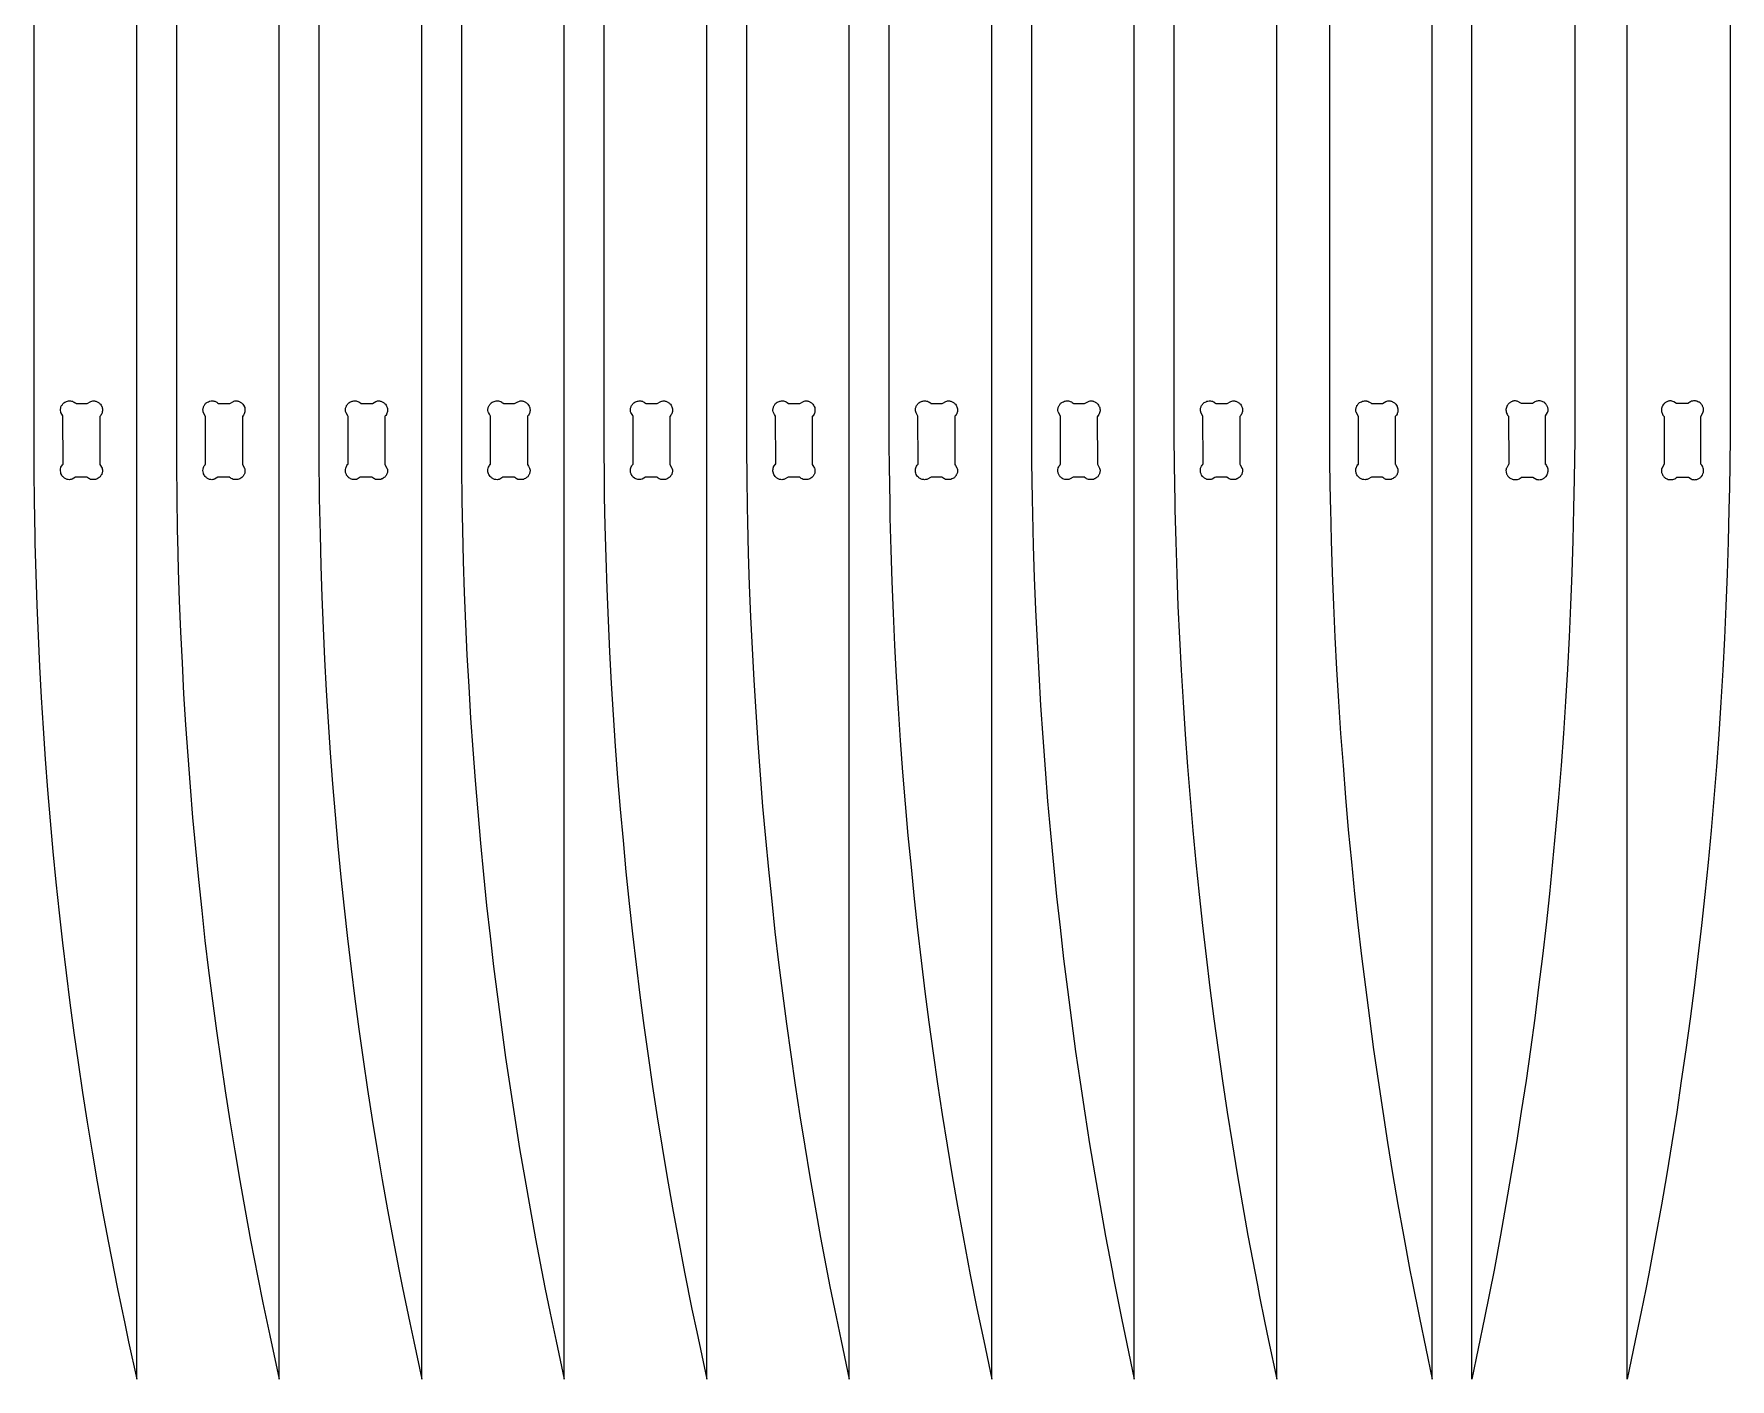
# Model space of a CAD drawing. Extents: x 104.9 to 190.6, y -82.9 to -13.6.
# Drawn here: x 139.01 to 150.54, y -32.49 to -23.35 of the extents above; entities that cross this region are included whole.
import ezdxf

# ---------------------------------------------------------------- set-up
doc = ezdxf.new("R2010")
doc.units = 0
doc.layers.add('SECTIONCUTEDGES', color=18, linetype='CONTINUOUS')

msp = doc.modelspace()

# ---------------------------------------------------------------- linework, layer by layer
at = {"layer": 'SECTIONCUTEDGES'}
for points in [[(146.758, -20.687), (146.758, -26.081), (146.76, -26.278), (146.764, -26.53), (146.765, -26.58), (146.771, -26.799), (146.778, -27.017), (146.786, -27.235), (146.796, -27.453), (146.808, -27.671), (146.821, -27.889), (146.835, -28.107), (146.851, -28.325), (146.869, -28.543), (146.888, -28.76), (146.908, -28.978), (146.93, -29.195), (146.953, -29.407), (146.977, -29.618), (147.003, -29.83), (147.03, -30.041), (147.059, -30.252), (147.089, -30.463), (147.121, -30.674), (147.154, -30.884), (147.189, -31.094), (147.225, -31.304), (147.262, -31.514), (147.326, -31.851), (147.341, -31.928), (147.375, -32.096), (147.402, -32.226), (147.457, -32.489), (147.457, -14.231)], [(147.815, -20.67), (147.815, -26.072), (147.817, -26.269), (147.821, -26.521), (147.822, -26.572), (147.827, -26.79), (147.834, -27.009), (147.843, -27.228), (147.853, -27.446), (147.864, -27.664), (147.877, -27.883), (147.892, -28.101), (147.908, -28.319), (147.925, -28.537), (147.944, -28.755), (147.965, -28.973), (147.987, -29.19), (148.009, -29.402), (148.034, -29.614), (148.06, -29.826), (148.087, -30.037), (148.116, -30.249), (148.146, -30.46), (148.178, -30.671), (148.211, -30.882), (148.245, -31.092), (148.281, -31.302), (148.319, -31.512), (148.363, -31.748), (148.378, -31.825), (148.427, -32.073), (148.514, -32.489), (148.514, -14.204)], [(149.483, -20.67), (149.483, -26.072), (149.483, -26.105), (149.48, -26.37), (149.476, -26.572), (149.47, -26.79), (149.463, -27.009), (149.455, -27.228), (149.445, -27.446), (149.433, -27.664), (149.42, -27.883), (149.406, -28.101), (149.39, -28.319), (149.372, -28.537), (149.353, -28.755), (149.333, -28.973), (149.311, -29.19), (149.288, -29.402), (149.264, -29.614), (149.238, -29.826), (149.211, -30.037), (149.182, -30.249), (149.152, -30.46), (149.12, -30.671), (149.087, -30.882), (149.052, -31.092), (149.016, -31.302), (148.978, -31.512), (148.935, -31.748), (148.87, -32.073), (148.784, -32.489), (148.784, -14.204)], [(150.539, -20.687), (150.539, -26.081), (150.538, -26.278), (150.535, -26.429), (150.532, -26.58), (150.527, -26.799), (150.52, -27.017), (150.511, -27.235), (150.501, -27.453), (150.49, -27.671), (150.477, -27.889), (150.462, -28.107), (150.446, -28.325), (150.429, -28.543), (150.41, -28.76), (150.39, -28.978), (150.368, -29.195), (150.345, -29.407), (150.32, -29.618), (150.295, -29.83), (150.267, -30.041), (150.239, -30.252), (150.208, -30.463), (150.177, -30.674), (150.144, -30.884), (150.109, -31.094), (150.073, -31.304), (150.035, -31.514), (149.986, -31.774), (149.966, -31.877), (149.936, -32.031), (149.895, -32.226), (149.84, -32.489), (149.84, -14.231)], [(144.821, -20.758), (144.821, -26.141), (144.822, -26.287), (144.826, -26.535), (144.828, -26.635), (144.833, -26.852), (144.84, -27.068), (144.849, -27.284), (144.859, -27.5), (144.87, -27.716), (144.883, -27.932), (144.898, -28.148), (144.914, -28.364), (144.931, -28.579), (144.95, -28.795), (144.971, -29.01), (144.992, -29.225), (145.015, -29.435), (145.04, -29.645), (145.065, -29.854), (145.093, -30.064), (145.121, -30.273), (145.152, -30.482), (145.183, -30.69), (145.217, -30.899), (145.251, -31.107), (145.287, -31.315), (145.325, -31.523), (145.374, -31.781), (145.419, -32.009), (145.465, -32.229), (145.52, -32.489), (145.52, -14.4)], [(145.789, -20.73), (145.789, -26.111), (145.791, -26.258), (145.794, -26.508), (145.796, -26.608), (145.802, -26.825), (145.809, -27.042), (145.818, -27.26), (145.828, -27.477), (145.839, -27.694), (145.852, -27.911), (145.867, -28.128), (145.882, -28.344), (145.9, -28.561), (145.919, -28.778), (145.939, -28.994), (145.961, -29.21), (145.984, -29.421), (146.008, -29.632), (146.034, -29.842), (146.061, -30.052), (146.09, -30.262), (146.12, -30.472), (146.152, -30.682), (146.185, -30.891), (146.22, -31.101), (146.256, -31.31), (146.294, -31.518), (146.338, -31.752), (146.347, -31.803), (146.388, -32.007), (146.402, -32.076), (146.438, -32.249), (146.489, -32.489), (146.489, -14.316)], [(143.852, -20.813), (143.852, -26.17), (143.854, -26.364), (143.857, -26.563), (143.859, -26.663), (143.864, -26.878), (143.871, -27.093), (143.88, -27.308), (143.89, -27.523), (143.902, -27.738), (143.915, -27.953), (143.929, -28.168), (143.945, -28.383), (143.962, -28.597), (143.981, -28.812), (144.002, -29.026), (144.024, -29.241), (144.046, -29.449), (144.071, -29.658), (144.097, -29.867), (144.124, -30.075), (144.153, -30.283), (144.183, -30.491), (144.215, -30.699), (144.248, -30.906), (144.282, -31.114), (144.319, -31.321), (144.356, -31.527), (144.42, -31.86), (144.45, -32.012), (144.496, -32.23), (144.551, -32.489), (144.551, -14.485)], [(142.883, -20.895), (142.883, -26.2), (142.884, -26.329), (142.886, -26.492), (142.89, -26.69), (142.896, -26.904), (142.903, -27.119), (142.911, -27.333), (142.921, -27.547), (142.933, -27.761), (142.946, -27.975), (142.96, -28.188), (142.976, -28.402), (142.994, -28.616), (143.013, -28.829), (143.033, -29.042), (143.055, -29.256), (143.078, -29.464), (143.102, -29.671), (143.128, -29.879), (143.155, -30.086), (143.184, -30.293), (143.214, -30.5), (143.246, -30.707), (143.279, -30.914), (143.314, -31.12), (143.35, -31.326), (143.387, -31.532), (143.431, -31.762), (143.482, -32.014), (143.514, -32.167), (143.582, -32.489), (143.582, -14.57)], [(140.946, -20.995), (140.946, -26.264), (140.947, -26.455), (140.948, -26.504), (140.953, -26.749), (140.958, -26.961), (140.965, -27.173), (140.974, -27.385), (140.984, -27.597), (140.995, -27.809), (141.008, -28.021), (141.023, -28.232), (141.039, -28.444), (141.056, -28.655), (141.075, -28.866), (141.095, -29.077), (141.117, -29.288), (141.14, -29.494), (141.165, -29.7), (141.19, -29.905), (141.218, -30.111), (141.246, -30.316), (141.277, -30.521), (141.308, -30.725), (141.341, -30.93), (141.376, -31.134), (141.412, -31.338), (141.45, -31.542), (141.489, -31.745), (141.514, -31.87), (141.563, -32.107), (141.59, -32.234), (141.645, -32.489), (141.645, -14.753)], [(141.914, -20.942), (141.914, -26.23), (141.915, -26.294), (141.918, -26.52), (141.921, -26.717), (141.927, -26.931), (141.934, -27.144), (141.942, -27.357), (141.952, -27.57), (141.964, -27.783), (141.977, -27.996), (141.991, -28.209), (142.007, -28.421), (142.025, -28.634), (142.044, -28.846), (142.064, -29.059), (142.086, -29.271), (142.109, -29.478), (142.133, -29.685), (142.159, -29.891), (142.186, -30.098), (142.215, -30.304), (142.245, -30.51), (142.277, -30.716), (142.31, -30.921), (142.345, -31.126), (142.381, -31.332), (142.419, -31.536), (142.482, -31.866), (142.518, -32.041), (142.558, -32.232), (142.614, -32.489), (142.614, -14.655)], [(139.977, -21.079), (139.977, -26.294), (139.979, -26.484), (139.983, -26.728), (139.984, -26.777), (139.989, -26.988), (139.996, -27.199), (140.005, -27.41), (140.015, -27.62), (140.026, -27.831), (140.039, -28.042), (140.054, -28.252), (140.07, -28.463), (140.087, -28.673), (140.106, -28.883), (140.127, -29.094), (140.149, -29.304), (140.171, -29.508), (140.196, -29.713), (140.222, -29.918), (140.249, -30.122), (140.278, -30.326), (140.308, -30.53), (140.34, -30.734), (140.373, -30.937), (140.407, -31.14), (140.444, -31.343), (140.481, -31.546), (140.53, -31.798), (140.565, -31.972), (140.612, -32.193), (140.676, -32.489), (140.676, -14.837)], [(139.008, -21.143), (139.008, -26.328), (139.01, -26.518), (139.014, -26.76), (139.015, -26.808), (139.021, -27.018), (139.028, -27.228), (139.036, -27.438), (139.046, -27.647), (139.058, -27.857), (139.071, -28.066), (139.085, -28.276), (139.101, -28.485), (139.119, -28.694), (139.137, -28.903), (139.158, -29.112), (139.18, -29.321), (139.203, -29.525), (139.227, -29.728), (139.253, -29.932), (139.28, -30.135), (139.309, -30.338), (139.339, -30.541), (139.371, -30.743), (139.404, -30.946), (139.439, -31.148), (139.475, -31.35), (139.512, -31.551), (139.576, -31.876), (139.625, -32.111), (139.652, -32.236), (139.707, -32.489), (139.707, -14.936)]]:
    msp.add_lwpolyline(points, dxfattribs=at)
for points in [[(139.224, -26.371), (139.22, -26.368), (139.216, -26.366), (139.213, -26.363), (139.209, -26.36), (139.206, -26.357), (139.203, -26.354), (139.197, -26.345), (139.192, -26.335), (139.19, -26.326), (139.189, -26.316), (139.189, -26.305), (139.192, -26.292), (139.202, -26.275), (139.207, -26.27), (139.205, -25.943), (139.192, -25.92), (139.19, -25.914), (139.189, -25.907), (139.188, -25.901), (139.189, -25.894), (139.19, -25.89), (139.191, -25.885), (139.192, -25.881), (139.194, -25.877), (139.196, -25.873), (139.199, -25.869), (139.202, -25.865), (139.204, -25.861), (139.208, -25.858), (139.211, -25.855), (139.218, -25.85), (139.224, -25.847), (139.23, -25.844), (139.236, -25.842), (139.243, -25.841), (139.25, -25.841), (139.257, -25.841), (139.264, -25.842), (139.27, -25.843), (139.276, -25.846), (139.282, -25.849), (139.288, -25.853), (139.291, -25.855), (139.295, -25.859), (139.371, -25.858), (139.395, -25.844), (139.401, -25.842), (139.408, -25.841), (139.414, -25.84), (139.421, -25.841), (139.425, -25.842), (139.43, -25.843), (139.434, -25.845), (139.438, -25.846), (139.442, -25.849), (139.446, -25.851), (139.45, -25.854), (139.454, -25.857), (139.457, -25.86), (139.46, -25.863), (139.465, -25.87), (139.468, -25.876), (139.471, -25.882), (139.473, -25.889), (139.474, -25.895), (139.475, -25.902), (139.474, -25.909), (139.473, -25.916), (139.472, -25.922), (139.469, -25.928), (139.466, -25.934), (139.462, -25.94), (139.456, -25.947), (139.457, -26.272), (139.471, -26.297), (139.473, -26.303), (139.474, -26.31), (139.475, -26.316), (139.474, -26.323), (139.473, -26.327), (139.472, -26.332), (139.47, -26.336), (139.469, -26.34), (139.466, -26.344), (139.464, -26.348), (139.461, -26.352), (139.458, -26.356), (139.455, -26.359), (139.452, -26.362), (139.445, -26.367), (139.439, -26.37), (139.433, -26.373), (139.426, -26.375), (139.42, -26.376), (139.413, -26.376), (139.406, -26.376), (139.399, -26.375), (139.393, -26.374), (139.387, -26.371), (139.381, -26.368), (139.375, -26.364), (139.368, -26.358), (139.295, -26.358), (139.291, -26.359), (139.268, -26.373), (139.261, -26.375), (139.255, -26.376), (139.249, -26.377), (139.242, -26.376), (139.237, -26.375), (139.233, -26.374), (139.229, -26.372)], [(140.193, -26.371), (140.189, -26.368), (140.185, -26.366), (140.182, -26.363), (140.178, -26.36), (140.175, -26.357), (140.172, -26.354), (140.167, -26.348), (140.165, -26.344), (140.161, -26.336), (140.16, -26.332), (140.158, -26.323), (140.157, -26.313), (140.158, -26.304), (140.16, -26.294), (140.163, -26.287), (140.166, -26.281), (140.169, -26.277), (140.173, -26.273), (140.175, -26.272), (140.175, -26.27), (140.175, -25.946), (140.162, -25.922), (140.159, -25.916), (140.158, -25.909), (140.157, -25.903), (140.157, -25.899), (140.158, -25.894), (140.159, -25.89), (140.16, -25.885), (140.161, -25.881), (140.163, -25.877), (140.165, -25.873), (140.168, -25.869), (140.17, -25.865), (140.173, -25.861), (140.176, -25.858), (140.18, -25.855), (140.183, -25.852), (140.189, -25.849), (140.195, -25.846), (140.202, -25.843), (140.205, -25.842), (140.212, -25.841), (140.219, -25.841), (140.226, -25.841), (140.232, -25.842), (140.239, -25.843), (140.242, -25.845), (140.248, -25.847), (140.251, -25.849), (140.257, -25.853), (140.263, -25.858), (140.263, -25.859), (140.339, -25.858), (140.364, -25.844), (140.368, -25.843), (140.374, -25.841), (140.381, -25.84), (140.385, -25.841), (140.39, -25.841), (140.394, -25.842), (140.399, -25.843), (140.403, -25.845), (140.407, -25.846), (140.411, -25.849), (140.415, -25.851), (140.419, -25.854), (140.422, -25.857), (140.426, -25.86), (140.429, -25.863), (140.433, -25.87), (140.437, -25.876), (140.438, -25.879), (140.441, -25.885), (140.442, -25.892), (140.443, -25.899), (140.443, -25.902), (140.443, -25.909), (140.442, -25.916), (140.44, -25.922), (140.438, -25.928), (140.435, -25.934), (140.433, -25.937), (140.428, -25.944), (140.427, -25.945), (140.425, -25.946), (140.425, -25.947), (140.425, -26.27), (140.426, -26.273), (140.439, -26.297), (140.442, -26.303), (140.443, -26.308), (140.443, -26.314), (140.443, -26.318), (140.443, -26.323), (140.442, -26.327), (140.441, -26.332), (140.439, -26.336), (140.437, -26.34), (140.435, -26.344), (140.433, -26.348), (140.43, -26.352), (140.427, -26.356), (140.424, -26.359), (140.421, -26.362), (140.414, -26.367), (140.408, -26.37), (140.402, -26.373), (140.395, -26.375), (140.388, -26.376), (140.382, -26.376), (140.375, -26.376), (140.368, -26.375), (140.362, -26.374), (140.355, -26.371), (140.349, -26.368), (140.344, -26.364), (140.34, -26.361), (140.339, -26.359), (140.337, -26.358), (140.262, -26.358), (140.258, -26.36), (140.236, -26.373), (140.23, -26.375), (140.224, -26.376), (140.217, -26.377), (140.211, -26.376), (140.206, -26.375), (140.202, -26.374), (140.197, -26.372)], [(141.16, -26.37), (141.155, -26.367), (141.15, -26.363), (141.146, -26.36), (141.143, -26.356), (141.139, -26.353), (141.137, -26.349), (141.134, -26.345), (141.132, -26.34), (141.13, -26.336), (141.128, -26.332), (141.127, -26.327), (141.126, -26.322), (141.126, -26.317), (141.126, -26.313), (141.126, -26.306), (141.128, -26.299), (141.13, -26.292), (141.132, -26.286), (141.136, -26.28), (141.14, -26.274), (141.143, -26.271), (141.144, -26.27), (141.144, -25.947), (141.143, -25.943), (141.131, -25.922), (141.129, -25.918), (141.127, -25.912), (141.126, -25.905), (141.126, -25.899), (141.126, -25.894), (141.127, -25.89), (141.128, -25.885), (141.13, -25.881), (141.132, -25.877), (141.134, -25.873), (141.136, -25.869), (141.139, -25.865), (141.142, -25.861), (141.145, -25.858), (141.149, -25.855), (141.155, -25.85), (141.161, -25.847), (141.167, -25.844), (141.171, -25.843), (141.177, -25.842), (141.184, -25.841), (141.191, -25.841), (141.198, -25.841), (141.204, -25.842), (141.211, -25.845), (141.217, -25.847), (141.223, -25.851), (141.23, -25.857), (141.23, -25.858), (141.233, -25.859), (141.309, -25.858), (141.333, -25.844), (141.339, -25.842), (141.345, -25.841), (141.352, -25.84), (141.358, -25.841), (141.363, -25.842), (141.367, -25.843), (141.372, -25.845), (141.376, -25.846), (141.38, -25.849), (141.384, -25.851), (141.388, -25.854), (141.391, -25.857), (141.394, -25.86), (141.398, -25.863), (141.402, -25.87), (141.406, -25.876), (141.408, -25.882), (141.409, -25.885), (141.411, -25.892), (141.412, -25.899), (141.412, -25.906), (141.411, -25.912), (141.41, -25.919), (141.408, -25.925), (141.405, -25.931), (141.404, -25.934), (141.4, -25.94), (141.397, -25.943), (141.394, -25.946), (141.394, -26.27), (141.394, -26.272), (141.408, -26.297), (141.41, -26.301), (141.411, -26.308), (141.412, -26.314), (141.412, -26.318), (141.411, -26.323), (141.411, -26.327), (141.409, -26.332), (141.408, -26.336), (141.406, -26.34), (141.404, -26.344), (141.402, -26.348), (141.399, -26.352), (141.396, -26.356), (141.393, -26.359), (141.389, -26.362), (141.383, -26.367), (141.377, -26.37), (141.374, -26.371), (141.367, -26.374), (141.361, -26.375), (141.354, -26.376), (141.347, -26.376), (141.34, -26.376), (141.337, -26.375), (141.33, -26.374), (141.324, -26.371), (141.318, -26.368), (141.313, -26.364), (141.306, -26.358), (141.305, -26.358), (141.233, -26.358), (141.231, -26.359), (141.227, -26.36), (141.205, -26.373), (141.202, -26.374), (141.196, -26.376), (141.19, -26.376), (141.182, -26.376), (141.176, -26.375), (141.173, -26.374), (141.166, -26.372)], [(142.131, -26.371), (142.127, -26.368), (142.123, -26.366), (142.119, -26.363), (142.116, -26.36), (142.112, -26.357), (142.109, -26.354), (142.105, -26.348), (142.101, -26.342), (142.099, -26.337), (142.097, -26.33), (142.095, -26.323), (142.095, -26.316), (142.095, -26.307), (142.097, -26.297), (142.099, -26.291), (142.102, -26.285), (142.105, -26.279), (142.109, -26.274), (142.112, -26.271), (142.113, -26.27), (142.113, -25.947), (142.112, -25.945), (142.105, -25.932), (142.098, -25.92), (142.096, -25.914), (142.095, -25.907), (142.095, -25.901), (142.095, -25.894), (142.096, -25.89), (142.097, -25.885), (142.099, -25.881), (142.101, -25.877), (142.103, -25.873), (142.105, -25.869), (142.108, -25.865), (142.111, -25.861), (142.114, -25.858), (142.117, -25.855), (142.124, -25.85), (142.13, -25.847), (142.136, -25.844), (142.143, -25.842), (142.15, -25.841), (142.156, -25.841), (142.163, -25.841), (142.166, -25.841), (142.173, -25.842), (142.179, -25.845), (142.186, -25.847), (142.188, -25.849), (142.194, -25.853), (142.197, -25.855), (142.199, -25.857), (142.201, -25.859), (142.276, -25.858), (142.285, -25.854), (142.298, -25.846), (142.304, -25.844), (142.31, -25.842), (142.314, -25.841), (142.32, -25.84), (142.327, -25.841), (142.332, -25.842), (142.336, -25.843), (142.34, -25.845), (142.345, -25.846), (142.349, -25.849), (142.353, -25.851), (142.356, -25.854), (142.36, -25.857), (142.363, -25.86), (142.366, -25.863), (142.371, -25.87), (142.374, -25.876), (142.377, -25.882), (142.379, -25.889), (142.38, -25.895), (142.381, -25.899), (142.381, -25.906), (142.38, -25.912), (142.379, -25.919), (142.377, -25.925), (142.374, -25.931), (142.371, -25.937), (142.367, -25.943), (142.364, -25.945), (142.363, -25.947), (142.363, -26.271), (142.363, -26.272), (142.37, -26.285), (142.377, -26.297), (142.378, -26.299), (142.38, -26.305), (142.381, -26.312), (142.381, -26.318), (142.38, -26.323), (142.379, -26.327), (142.378, -26.332), (142.377, -26.336), (142.375, -26.34), (142.373, -26.344), (142.37, -26.348), (142.368, -26.352), (142.365, -26.356), (142.362, -26.359), (142.358, -26.362), (142.352, -26.367), (142.349, -26.368), (142.342, -26.371), (142.336, -26.374), (142.333, -26.375), (142.326, -26.376), (142.323, -26.376), (142.316, -26.376), (142.312, -26.376), (142.306, -26.375), (142.299, -26.374), (142.293, -26.371), (142.29, -26.37), (142.284, -26.366), (142.278, -26.362), (142.276, -26.359), (142.274, -26.358), (142.201, -26.358), (142.199, -26.359), (142.196, -26.36), (142.176, -26.372), (142.17, -26.374), (142.164, -26.376), (142.157, -26.377), (142.148, -26.376), (142.144, -26.375), (142.139, -26.374), (142.135, -26.372)], [(143.101, -26.371), (143.095, -26.368), (143.09, -26.365), (143.083, -26.36), (143.08, -26.356), (143.077, -26.353), (143.074, -26.349), (143.072, -26.345), (143.069, -26.34), (143.068, -26.336), (143.066, -26.332), (143.065, -26.327), (143.064, -26.322), (143.063, -26.317), (143.063, -26.309), (143.064, -26.302), (143.066, -26.296), (143.068, -26.289), (143.072, -26.283), (143.075, -26.277), (143.082, -26.27), (143.082, -25.946), (143.079, -25.94), (143.067, -25.92), (143.065, -25.914), (143.064, -25.907), (143.063, -25.903), (143.063, -25.899), (143.064, -25.894), (143.065, -25.89), (143.066, -25.885), (143.068, -25.881), (143.069, -25.877), (143.071, -25.873), (143.074, -25.869), (143.077, -25.865), (143.079, -25.861), (143.083, -25.858), (143.086, -25.855), (143.093, -25.85), (143.099, -25.847), (143.105, -25.844), (143.112, -25.842), (143.115, -25.842), (143.122, -25.841), (143.129, -25.841), (143.135, -25.841), (143.139, -25.842), (143.145, -25.843), (143.151, -25.846), (143.157, -25.849), (143.16, -25.851), (143.166, -25.856), (143.169, -25.859), (143.17, -25.859), (143.243, -25.859), (143.246, -25.858), (143.27, -25.844), (143.276, -25.842), (143.279, -25.842), (143.285, -25.841), (143.291, -25.841), (143.296, -25.841), (143.3, -25.842), (143.305, -25.843), (143.309, -25.845), (143.313, -25.846), (143.318, -25.849), (143.321, -25.851), (143.325, -25.854), (143.329, -25.857), (143.332, -25.86), (143.335, -25.863), (143.34, -25.87), (143.343, -25.876), (143.346, -25.882), (143.348, -25.889), (143.349, -25.895), (143.349, -25.899), (143.35, -25.906), (143.349, -25.912), (143.348, -25.919), (143.347, -25.922), (143.344, -25.928), (143.341, -25.934), (143.339, -25.937), (143.334, -25.944), (143.333, -25.945), (143.331, -25.947), (143.331, -26.27), (143.332, -26.273), (143.346, -26.297), (143.348, -26.303), (143.349, -26.31), (143.35, -26.312), (143.35, -26.318), (143.349, -26.323), (143.348, -26.327), (143.347, -26.332), (143.345, -26.336), (143.344, -26.34), (143.342, -26.344), (143.339, -26.348), (143.336, -26.352), (143.333, -26.356), (143.33, -26.359), (143.327, -26.362), (143.32, -26.367), (143.314, -26.37), (143.308, -26.373), (143.301, -26.375), (143.295, -26.376), (143.288, -26.376), (143.284, -26.376), (143.278, -26.376), (143.271, -26.375), (143.265, -26.372), (143.259, -26.37), (143.253, -26.366), (143.247, -26.362), (143.245, -26.359), (143.243, -26.358), (143.169, -26.358), (143.166, -26.359), (143.143, -26.373), (143.135, -26.375), (143.129, -26.376), (143.123, -26.376), (143.117, -26.376), (143.113, -26.375), (143.107, -26.373)], [(144.068, -26.371), (144.064, -26.368), (144.06, -26.366), (144.057, -26.363), (144.053, -26.36), (144.05, -26.357), (144.047, -26.354), (144.042, -26.347), (144.039, -26.341), (144.036, -26.335), (144.035, -26.332), (144.033, -26.325), (144.032, -26.318), (144.032, -26.311), (144.033, -26.305), (144.034, -26.298), (144.036, -26.292), (144.037, -26.289), (144.041, -26.283), (144.042, -26.28), (144.05, -26.271), (144.051, -26.27), (144.05, -25.945), (144.044, -25.933), (144.036, -25.92), (144.034, -25.914), (144.032, -25.907), (144.032, -25.903), (144.032, -25.899), (144.033, -25.894), (144.034, -25.89), (144.035, -25.885), (144.036, -25.881), (144.038, -25.877), (144.04, -25.873), (144.043, -25.869), (144.045, -25.865), (144.048, -25.861), (144.051, -25.858), (144.055, -25.855), (144.061, -25.85), (144.067, -25.847), (144.074, -25.844), (144.08, -25.842), (144.084, -25.842), (144.09, -25.841), (144.097, -25.841), (144.104, -25.841), (144.111, -25.842), (144.117, -25.845), (144.123, -25.847), (144.129, -25.851), (144.138, -25.859), (144.213, -25.858), (144.216, -25.858), (144.239, -25.844), (144.245, -25.842), (144.252, -25.841), (144.258, -25.84), (144.265, -25.841), (144.269, -25.842), (144.274, -25.843), (144.278, -25.845), (144.282, -25.846), (144.286, -25.849), (144.29, -25.851), (144.294, -25.854), (144.297, -25.857), (144.301, -25.86), (144.304, -25.863), (144.309, -25.87), (144.31, -25.873), (144.313, -25.879), (144.316, -25.885), (144.317, -25.892), (144.318, -25.899), (144.318, -25.906), (144.318, -25.912), (144.316, -25.919), (144.314, -25.925), (144.312, -25.931), (144.308, -25.937), (144.303, -25.944), (144.302, -25.945), (144.3, -25.947), (144.3, -26.272), (144.304, -26.279), (144.314, -26.297), (144.317, -26.303), (144.318, -26.31), (144.318, -26.316), (144.318, -26.323), (144.317, -26.327), (144.316, -26.332), (144.314, -26.336), (144.312, -26.34), (144.31, -26.344), (144.308, -26.348), (144.305, -26.352), (144.302, -26.356), (144.299, -26.359), (144.296, -26.362), (144.289, -26.367), (144.283, -26.37), (144.277, -26.373), (144.27, -26.375), (144.263, -26.376), (144.26, -26.376), (144.253, -26.376), (144.246, -26.376), (144.24, -26.375), (144.237, -26.374), (144.23, -26.371), (144.224, -26.368), (144.219, -26.364), (144.214, -26.359), (144.212, -26.358), (144.138, -26.358), (144.135, -26.359), (144.111, -26.373), (144.107, -26.374), (144.101, -26.376), (144.099, -26.376), (144.093, -26.377), (144.086, -26.376), (144.081, -26.375), (144.077, -26.374), (144.073, -26.372)], [(145.037, -26.371), (145.033, -26.368), (145.029, -26.366), (145.025, -26.363), (145.022, -26.36), (145.019, -26.357), (145.015, -26.354), (145.011, -26.347), (145.007, -26.34), (145.003, -26.331), (145.002, -26.324), (145.001, -26.315), (145.001, -26.312), (145.002, -26.303), (145.004, -26.295), (145.008, -26.285), (145.012, -26.278), (145.019, -26.27), (145.018, -25.944), (145.006, -25.922), (145.003, -25.916), (145.001, -25.909), (145.001, -25.903), (145.001, -25.899), (145.001, -25.894), (145.002, -25.89), (145.004, -25.885), (145.005, -25.881), (145.007, -25.877), (145.009, -25.873), (145.011, -25.869), (145.014, -25.865), (145.017, -25.861), (145.02, -25.858), (145.024, -25.855), (145.03, -25.85), (145.036, -25.847), (145.042, -25.844), (145.046, -25.843), (145.052, -25.842), (145.059, -25.841), (145.063, -25.841), (145.069, -25.841), (145.076, -25.842), (145.083, -25.843), (145.089, -25.846), (145.092, -25.847), (145.098, -25.851), (145.103, -25.855), (145.106, -25.858), (145.107, -25.859), (145.182, -25.858), (145.188, -25.856), (145.208, -25.844), (145.214, -25.842), (145.22, -25.841), (145.225, -25.84), (145.229, -25.841), (145.233, -25.841), (145.238, -25.842), (145.242, -25.843), (145.247, -25.845), (145.251, -25.846), (145.255, -25.849), (145.259, -25.851), (145.263, -25.854), (145.266, -25.857), (145.269, -25.86), (145.273, -25.863), (145.277, -25.87), (145.281, -25.876), (145.283, -25.882), (145.285, -25.889), (145.287, -25.895), (145.287, -25.902), (145.287, -25.906), (145.286, -25.912), (145.285, -25.919), (145.283, -25.925), (145.282, -25.928), (145.279, -25.934), (145.275, -25.94), (145.272, -25.943), (145.27, -25.945), (145.269, -25.947), (145.269, -26.272), (145.273, -26.279), (145.282, -26.295), (145.285, -26.301), (145.287, -26.308), (145.287, -26.312), (145.287, -26.318), (145.287, -26.323), (145.286, -26.327), (145.284, -26.332), (145.283, -26.336), (145.281, -26.34), (145.279, -26.344), (145.277, -26.348), (145.274, -26.352), (145.271, -26.356), (145.268, -26.359), (145.264, -26.362), (145.261, -26.365), (145.255, -26.368), (145.249, -26.371), (145.242, -26.374), (145.236, -26.375), (145.229, -26.376), (145.222, -26.376), (145.215, -26.376), (145.212, -26.375), (145.205, -26.374), (145.199, -26.371), (145.193, -26.368), (145.188, -26.364), (145.184, -26.361), (145.182, -26.359), (145.18, -26.358), (145.107, -26.358), (145.078, -26.374), (145.074, -26.375), (145.07, -26.376), (145.063, -26.377), (145.059, -26.376), (145.055, -26.376), (145.05, -26.375), (145.046, -26.374), (145.041, -26.372)], [(146.017, -26.374), (146.01, -26.372), (146.004, -26.37), (145.999, -26.367), (145.996, -26.365), (145.99, -26.36), (145.986, -26.356), (145.983, -26.353), (145.98, -26.349), (145.978, -26.345), (145.976, -26.34), (145.974, -26.336), (145.972, -26.332), (145.971, -26.327), (145.97, -26.322), (145.97, -26.317), (145.97, -26.309), (145.97, -26.306), (145.971, -26.299), (145.972, -26.296), (145.975, -26.289), (145.978, -26.283), (145.982, -26.277), (145.985, -26.273), (145.987, -26.272), (145.988, -26.27), (145.987, -25.944), (145.974, -25.92), (145.971, -25.914), (145.97, -25.907), (145.97, -25.901), (145.97, -25.894), (145.971, -25.89), (145.972, -25.885), (145.974, -25.881), (145.976, -25.877), (145.978, -25.873), (145.98, -25.869), (145.983, -25.865), (145.986, -25.861), (145.989, -25.858), (145.992, -25.855), (145.996, -25.852), (146.002, -25.849), (146.008, -25.846), (146.014, -25.843), (146.018, -25.842), (146.025, -25.841), (146.031, -25.841), (146.038, -25.841), (146.042, -25.841), (146.048, -25.842), (146.054, -25.845), (146.061, -25.847), (146.066, -25.851), (146.073, -25.856), (146.075, -25.858), (146.076, -25.859), (146.151, -25.858), (146.177, -25.844), (146.183, -25.842), (146.189, -25.841), (146.195, -25.84), (146.202, -25.841), (146.207, -25.842), (146.211, -25.843), (146.215, -25.845), (146.22, -25.846), (146.224, -25.849), (146.228, -25.851), (146.231, -25.854), (146.235, -25.857), (146.238, -25.86), (146.241, -25.863), (146.246, -25.87), (146.249, -25.876), (146.252, -25.882), (146.254, -25.889), (146.255, -25.895), (146.256, -25.902), (146.256, -25.909), (146.255, -25.916), (146.253, -25.922), (146.251, -25.928), (146.247, -25.934), (146.244, -25.94), (146.238, -25.946), (146.237, -25.947), (146.238, -26.27), (146.253, -26.299), (146.255, -26.305), (146.256, -26.312), (146.256, -26.318), (146.255, -26.323), (146.254, -26.327), (146.253, -26.332), (146.252, -26.336), (146.25, -26.34), (146.248, -26.344), (146.245, -26.348), (146.243, -26.352), (146.24, -26.356), (146.237, -26.359), (146.233, -26.362), (146.227, -26.367), (146.221, -26.37), (146.217, -26.371), (146.211, -26.374), (146.204, -26.375), (146.198, -26.376), (146.194, -26.376), (146.187, -26.376), (146.184, -26.376), (146.177, -26.375), (146.171, -26.372), (146.165, -26.37), (146.162, -26.368), (146.156, -26.364), (146.153, -26.361), (146.152, -26.36), (146.149, -26.358), (146.073, -26.359), (146.053, -26.371), (146.045, -26.374), (146.043, -26.375), (146.035, -26.376), (146.029, -26.376), (146.023, -26.376)], [(146.979, -26.372), (146.975, -26.371), (146.97, -26.368), (146.967, -26.366), (146.963, -26.363), (146.959, -26.36), (146.956, -26.357), (146.953, -26.354), (146.949, -26.348), (146.947, -26.345), (146.943, -26.337), (146.94, -26.327), (146.939, -26.318), (146.938, -26.315), (146.939, -26.305), (146.94, -26.299), (146.942, -26.293), (146.946, -26.285), (146.951, -26.277), (146.954, -26.273), (146.956, -26.271), (146.957, -26.27), (146.956, -25.945), (146.942, -25.92), (146.941, -25.916), (146.939, -25.909), (146.938, -25.903), (146.938, -25.899), (146.939, -25.894), (146.94, -25.89), (146.941, -25.885), (146.943, -25.881), (146.944, -25.877), (146.946, -25.873), (146.949, -25.869), (146.952, -25.865), (146.955, -25.861), (146.958, -25.858), (146.961, -25.855), (146.965, -25.852), (146.971, -25.849), (146.977, -25.846), (146.983, -25.843), (146.99, -25.842), (146.997, -25.841), (147.004, -25.841), (147.007, -25.841), (147.014, -25.842), (147.02, -25.843), (147.026, -25.846), (147.029, -25.847), (147.035, -25.851), (147.042, -25.857), (147.043, -25.858), (147.045, -25.859), (147.12, -25.858), (147.145, -25.844), (147.151, -25.842), (147.158, -25.841), (147.164, -25.84), (147.171, -25.841), (147.175, -25.842), (147.18, -25.843), (147.184, -25.845), (147.188, -25.846), (147.193, -25.849), (147.196, -25.851), (147.2, -25.854), (147.204, -25.857), (147.207, -25.86), (147.21, -25.863), (147.215, -25.87), (147.218, -25.876), (147.221, -25.882), (147.222, -25.885), (147.224, -25.892), (147.224, -25.899), (147.225, -25.906), (147.224, -25.912), (147.223, -25.919), (147.221, -25.925), (147.219, -25.928), (147.216, -25.934), (147.213, -25.94), (147.206, -25.947), (147.206, -26.27), (147.208, -26.274), (147.221, -26.297), (147.222, -26.299), (147.224, -26.305), (147.225, -26.312), (147.225, -26.318), (147.224, -26.323), (147.223, -26.327), (147.222, -26.332), (147.22, -26.336), (147.219, -26.34), (147.217, -26.344), (147.214, -26.348), (147.211, -26.352), (147.209, -26.356), (147.205, -26.359), (147.202, -26.362), (147.195, -26.367), (147.189, -26.37), (147.186, -26.371), (147.18, -26.374), (147.176, -26.375), (147.17, -26.376), (147.163, -26.376), (147.156, -26.376), (147.153, -26.376), (147.146, -26.375), (147.14, -26.372), (147.134, -26.37), (147.128, -26.366), (147.118, -26.358), (147.044, -26.358), (147.036, -26.362), (147.018, -26.373), (147.012, -26.375), (147.009, -26.375), (147.003, -26.376), (146.997, -26.376), (146.992, -26.376), (146.988, -26.375), (146.983, -26.374)], [(148.035, -26.372), (148.031, -26.371), (148.027, -26.368), (148.023, -26.366), (148.02, -26.363), (148.016, -26.36), (148.013, -26.357), (148.01, -26.354), (148.007, -26.35), (148.003, -26.344), (148, -26.338), (147.998, -26.332), (147.997, -26.328), (147.996, -26.322), (147.995, -26.315), (147.995, -26.308), (147.996, -26.301), (147.997, -26.298), (147.999, -26.292), (148.002, -26.286), (148.005, -26.28), (148.009, -26.274), (148.013, -26.272), (148.013, -26.271), (148.013, -25.947), (148.013, -25.946), (147.998, -25.918), (147.996, -25.912), (147.995, -25.905), (147.995, -25.903), (147.996, -25.894), (147.997, -25.89), (147.998, -25.885), (147.999, -25.881), (148.001, -25.877), (148.003, -25.873), (148.006, -25.869), (148.008, -25.865), (148.011, -25.861), (148.014, -25.858), (148.018, -25.855), (148.021, -25.852), (148.027, -25.849), (148.033, -25.846), (148.04, -25.843), (148.047, -25.842), (148.053, -25.841), (148.06, -25.841), (148.067, -25.841), (148.07, -25.842), (148.077, -25.843), (148.083, -25.846), (148.089, -25.849), (148.092, -25.851), (148.098, -25.855), (148.099, -25.857), (148.102, -25.859), (148.175, -25.859), (148.177, -25.858), (148.2, -25.845), (148.206, -25.843), (148.212, -25.841), (148.219, -25.84), (148.228, -25.841), (148.232, -25.842), (148.237, -25.843), (148.241, -25.845), (148.245, -25.846), (148.249, -25.849), (148.253, -25.851), (148.257, -25.854), (148.26, -25.857), (148.264, -25.86), (148.267, -25.863), (148.271, -25.87), (148.275, -25.876), (148.276, -25.879), (148.279, -25.885), (148.279, -25.889), (148.281, -25.895), (148.281, -25.902), (148.281, -25.909), (148.28, -25.916), (148.278, -25.922), (148.277, -25.925), (148.275, -25.931), (148.271, -25.937), (148.267, -25.943), (148.264, -25.945), (148.263, -25.946), (148.263, -26.27), (148.264, -26.273), (148.278, -26.299), (148.28, -26.305), (148.281, -26.312), (148.281, -26.314), (148.281, -26.323), (148.28, -26.327), (148.279, -26.332), (148.277, -26.336), (148.275, -26.34), (148.273, -26.344), (148.271, -26.348), (148.268, -26.352), (148.265, -26.356), (148.262, -26.359), (148.259, -26.362), (148.252, -26.367), (148.249, -26.368), (148.243, -26.371), (148.236, -26.374), (148.23, -26.375), (148.226, -26.376), (148.22, -26.376), (148.213, -26.376), (148.206, -26.375), (148.2, -26.374), (148.196, -26.372), (148.19, -26.37), (148.185, -26.366), (148.179, -26.362), (148.176, -26.359), (148.175, -26.358), (148.101, -26.358), (148.076, -26.372), (148.072, -26.374), (148.066, -26.375), (148.064, -26.376), (148.058, -26.377), (148.049, -26.376), (148.044, -26.375), (148.04, -26.374)], [(149.043, -26.365), (149.048, -26.368), (149.055, -26.371), (149.058, -26.373), (149.064, -26.375), (149.071, -26.376), (149.078, -26.376), (149.085, -26.376), (149.088, -26.376), (149.095, -26.375), (149.101, -26.372), (149.107, -26.37), (149.113, -26.366), (149.119, -26.362), (149.121, -26.36), (149.122, -26.358), (149.196, -26.358), (149.199, -26.359), (149.225, -26.374), (149.231, -26.375), (149.234, -26.376), (149.24, -26.377), (149.249, -26.376), (149.253, -26.375), (149.258, -26.374), (149.262, -26.372), (149.266, -26.371), (149.27, -26.368), (149.274, -26.366), (149.278, -26.363), (149.282, -26.36), (149.285, -26.357), (149.288, -26.354), (149.293, -26.347), (149.296, -26.341), (149.299, -26.335), (149.3, -26.332), (149.301, -26.325), (149.302, -26.318), (149.302, -26.311), (149.302, -26.305), (149.301, -26.298), (149.298, -26.292), (149.296, -26.286), (149.292, -26.28), (149.288, -26.274), (149.285, -26.272), (149.284, -26.271), (149.284, -25.947), (149.285, -25.943), (149.299, -25.92), (149.3, -25.916), (149.302, -25.909), (149.303, -25.903), (149.302, -25.894), (149.301, -25.89), (149.3, -25.885), (149.298, -25.881), (149.297, -25.877), (149.294, -25.873), (149.292, -25.869), (149.289, -25.865), (149.286, -25.861), (149.283, -25.858), (149.28, -25.855), (149.273, -25.85), (149.267, -25.847), (149.261, -25.844), (149.254, -25.842), (149.248, -25.841), (149.241, -25.841), (149.234, -25.841), (149.227, -25.842), (149.224, -25.842), (149.218, -25.845), (149.212, -25.847), (149.209, -25.849), (149.203, -25.853), (149.2, -25.855), (149.197, -25.858), (149.196, -25.859), (149.122, -25.859), (149.117, -25.857), (149.097, -25.845), (149.091, -25.843), (149.087, -25.842), (149.081, -25.841), (149.074, -25.841), (149.07, -25.841), (149.065, -25.842), (149.061, -25.843), (149.057, -25.845), (149.052, -25.846), (149.048, -25.849), (149.044, -25.851), (149.041, -25.854), (149.037, -25.857), (149.034, -25.86), (149.031, -25.863), (149.028, -25.867), (149.024, -25.873), (149.021, -25.879), (149.019, -25.885), (149.017, -25.892), (149.016, -25.899), (149.016, -25.902), (149.017, -25.909), (149.017, -25.916), (149.019, -25.922), (149.02, -25.925), (149.023, -25.931), (149.026, -25.937), (149.03, -25.943), (149.033, -25.945), (149.034, -25.946), (149.035, -26.27), (149.034, -26.272), (149.021, -26.295), (149.018, -26.301), (149.017, -26.308), (149.016, -26.314), (149.017, -26.323), (149.018, -26.327), (149.019, -26.332), (149.02, -26.336), (149.022, -26.34), (149.024, -26.344), (149.027, -26.348), (149.029, -26.352), (149.032, -26.356), (149.036, -26.359), (149.039, -26.362)], [(150.111, -26.371), (150.118, -26.374), (150.121, -26.375), (150.128, -26.376), (150.135, -26.376), (150.141, -26.376), (150.145, -26.376), (150.151, -26.375), (150.158, -26.372), (150.164, -26.37), (150.17, -26.366), (150.176, -26.362), (150.178, -26.359), (150.18, -26.358), (150.254, -26.358), (150.256, -26.359), (150.276, -26.371), (150.282, -26.374), (150.288, -26.375), (150.294, -26.376), (150.299, -26.377), (150.305, -26.376), (150.31, -26.375), (150.314, -26.374), (150.319, -26.372), (150.323, -26.371), (150.327, -26.368), (150.331, -26.366), (150.335, -26.363), (150.338, -26.36), (150.342, -26.357), (150.345, -26.354), (150.351, -26.345), (150.355, -26.337), (150.358, -26.327), (150.358, -26.324), (150.359, -26.315), (150.359, -26.305), (150.357, -26.299), (150.355, -26.29), (150.352, -26.285), (150.347, -26.277), (150.344, -26.274), (150.341, -26.271), (150.341, -26.27), (150.341, -25.947), (150.342, -25.944), (150.346, -25.937), (150.354, -25.922), (150.357, -25.916), (150.359, -25.909), (150.359, -25.905), (150.359, -25.899), (150.359, -25.894), (150.358, -25.89), (150.357, -25.885), (150.355, -25.881), (150.353, -25.877), (150.351, -25.873), (150.349, -25.869), (150.346, -25.865), (150.343, -25.861), (150.34, -25.858), (150.336, -25.855), (150.33, -25.85), (150.327, -25.849), (150.321, -25.846), (150.314, -25.843), (150.308, -25.842), (150.304, -25.841), (150.297, -25.841), (150.291, -25.841), (150.284, -25.842), (150.277, -25.843), (150.271, -25.846), (150.265, -25.849), (150.26, -25.853), (150.256, -25.856), (150.255, -25.857), (150.253, -25.859), (150.178, -25.859), (150.176, -25.858), (150.156, -25.846), (150.15, -25.844), (150.144, -25.842), (150.138, -25.841), (150.131, -25.841), (150.127, -25.841), (150.122, -25.842), (150.118, -25.843), (150.113, -25.845), (150.109, -25.846), (150.105, -25.849), (150.101, -25.851), (150.097, -25.854), (150.094, -25.857), (150.091, -25.86), (150.087, -25.863), (150.083, -25.87), (150.079, -25.876), (150.078, -25.879), (150.076, -25.885), (150.074, -25.892), (150.073, -25.899), (150.073, -25.906), (150.074, -25.912), (150.075, -25.919), (150.077, -25.925), (150.08, -25.931), (150.083, -25.937), (150.091, -25.946), (150.091, -25.947), (150.091, -26.27), (150.09, -26.274), (150.077, -26.297), (150.076, -26.299), (150.074, -26.305), (150.073, -26.312), (150.073, -26.318), (150.074, -26.323), (150.074, -26.327), (150.076, -26.332), (150.077, -26.336), (150.079, -26.34), (150.081, -26.344), (150.083, -26.348), (150.086, -26.352), (150.089, -26.356), (150.092, -26.359), (150.096, -26.362), (150.099, -26.365), (150.105, -26.368)]]:
    msp.add_lwpolyline(points, close=True, dxfattribs=at)

doc.saveas('drawing.dxf')
